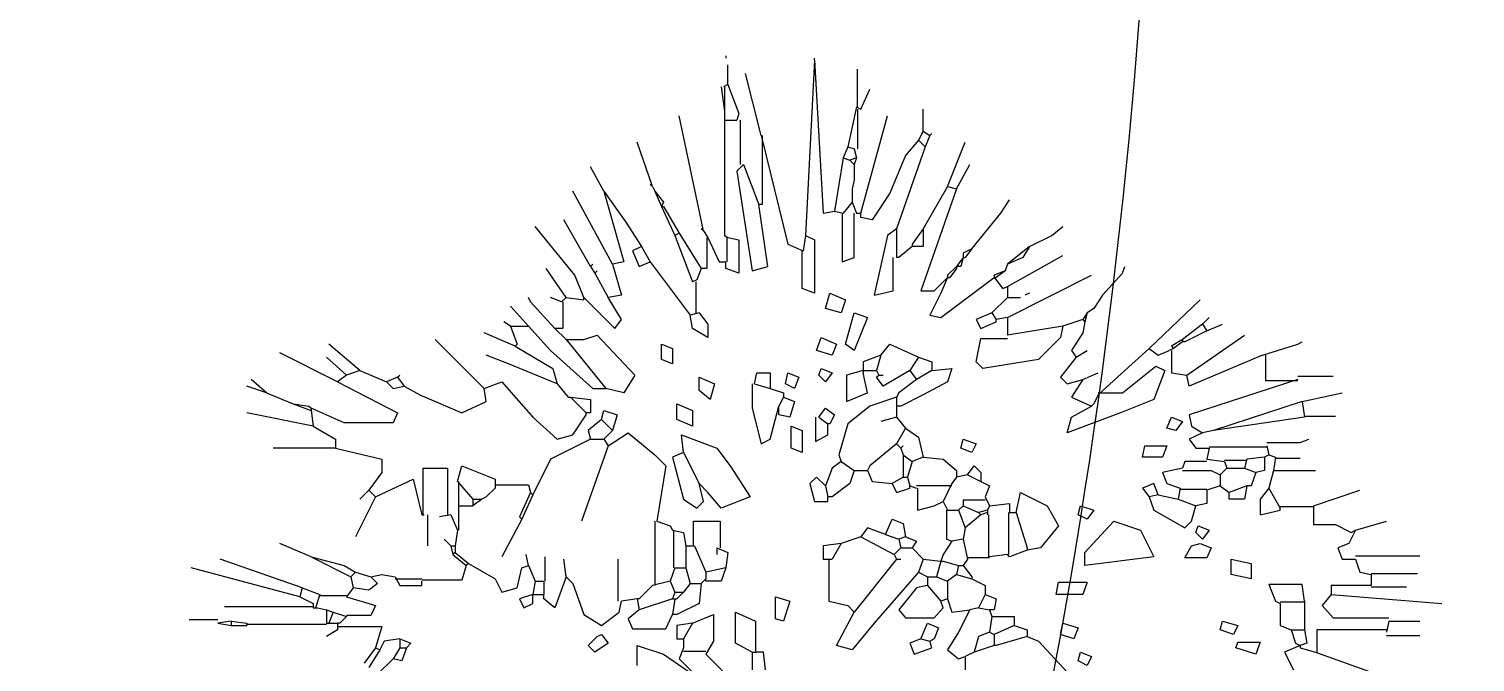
# Model space of a CAD drawing. Header units: millimetres. Extents: x -6501 to 5540, y 8531 to 19979.
# Drawn here: x -2589.9 to -2411.8, y 11087.9 to 11165.9 of the extents above; entities that cross this region are included whole.
import ezdxf

# ---------------------------------------------------------------- set-up
doc = ezdxf.new("R2010")
doc.units = ezdxf.units.MM

# ---------------------------------------------------------------- blocks, each defined once
blk = doc.blocks.new('md-lavabo5')
for p, q in [((237.92, 1293.95), (237.92, 1293.68)), ((238.19, 1290.41), (238.19, 1292.86)), ((248.84, 1293.41), (247.74, 1271.84)), ((248.84, 1293.41), (248.84, 1293.68)), ((248.84, 1293.41), (249.93, 1274.57)), ((242.28, 1284.12), (240.37, 1291.77)), ((254.16, 1287.67), (254.16, 1292.31)), ((237.37, 1290.13), (237.78, 1287.13)), ((238.19, 1290.41), (237.64, 1290.13)), ((237.78, 1290.13), (237.78, 1286.04)), ((238.19, 1290.41), (239.55, 1286.86)), ((254.57, 1287.4), (255.66, 1289.86)), ((254.02, 1287.67), (252.93, 1282.76)), ((254.02, 1287.67), (254.57, 1287.4)), ((254.16, 1287.4), (254.16, 1282.49)), ((262.21, 1284.67), (262.21, 1287.4)), ((235.18, 1272.39), (232.18, 1286.58)), ((237.78, 1287.13), (237.78, 1271.84)), ((237.78, 1286.04), (239.28, 1286.04)), ((239.55, 1286.86), (239.28, 1286.04)), ((239.69, 1286.04), (239.69, 1280.58)), ((254.57, 1274.57), (257.84, 1286.58)), ((242.28, 1284.12), (245.56, 1270.75)), ((242.42, 1284.12), (242.42, 1275.66)), ((262.21, 1284.67), (261.67, 1283.58)), ((262.21, 1284.67), (263.03, 1284.12)), ((263.03, 1284.12), (262.49, 1282.76)), ((263.03, 1284.12), (263.3, 1284.4)), ((228.91, 1277.85), (227, 1283.31)), ((252.93, 1282.76), (252.39, 1281.39)), ((252.93, 1282.76), (253.75, 1282.49)), ((253.75, 1282.49), (254.02, 1281.39)), ((262.49, 1282.76), (258.94, 1272.66)), ((261.67, 1283.58), (260.03, 1281.67)), ((261.67, 1283.58), (262.49, 1282.76)), ((265.21, 1277.85), (267.4, 1283.31)), ((222.9, 1277.3), (221.26, 1280.3)), ((240.1, 1280.58), (239.28, 1279.76)), ((240.1, 1280.58), (242.01, 1275.66)), ((252.39, 1281.39), (251.29, 1274.84)), ((252.39, 1281.39), (253.2, 1281.12)), ((254.02, 1281.39), (253.2, 1281.12)), ((253.2, 1281.12), (253.75, 1280.58)), ((254.02, 1281.39), (253.75, 1280.58)), ((253.75, 1280.58), (253.75, 1278.67)), ((260.03, 1281.67), (258.12, 1277.03)), ((266.31, 1277.57), (267.95, 1280.58)), ((239.28, 1279.76), (241.19, 1267.47)), ((253.75, 1278.67), (253.48, 1277.57)), ((253.75, 1278.67), (253.48, 1277.57)), ((223.99, 1268.29), (219.08, 1277.3)), ((222.9, 1277.3), (225.36, 1268.57)), ((222.9, 1277.3), (225.63, 1273.48)), ((228.91, 1277.85), (228.63, 1278.12)), ((228.91, 1277.85), (229.18, 1277.3)), ((229.18, 1277.3), (230.27, 1275.94)), ((229.18, 1277.3), (230, 1275.39)), ((253.48, 1277.57), (253.48, 1275.94)), ((258.12, 1277.03), (255.93, 1273.75)), ((266.31, 1277.57), (261.94, 1265.02)), ((265.21, 1277.85), (262.21, 1272.66)), ((265.21, 1277.85), (266.31, 1277.57)), ((230.27, 1275.94), (230, 1275.39)), ((230, 1275.39), (230.27, 1275.39)), ((230, 1275.39), (231.64, 1271.84)), ((230.27, 1275.39), (232.18, 1272.11)), ((242.42, 1275.66), (242.01, 1275.66)), ((243.1, 1268.02), (242.01, 1275.66)), ((249.93, 1274.57), (251.29, 1274.84)), ((251.29, 1274.84), (252.39, 1274.57)), ((253.48, 1275.94), (252.39, 1274.57)), ((253.48, 1275.94), (254.02, 1274.57)), ((271.77, 1274.57), (272.86, 1276.21)), ((221.26, 1268.02), (217.99, 1273.75)), ((225.63, 1273.48), (227.54, 1270.48)), ((252.25, 1274.57), (252.25, 1268.57)), ((253.75, 1269.11), (253.75, 1274.57)), ((254.02, 1274.57), (254.57, 1274.57)), ((254.57, 1274.02), (254.57, 1274.57)), ((255.93, 1273.75), (254.57, 1274.02)), ((268.22, 1270.2), (271.77, 1274.57)), ((219.35, 1266.93), (214.44, 1272.93)), ((232.18, 1272.11), (231.64, 1271.84)), ((231.64, 1271.84), (233.82, 1266.11)), ((232.18, 1272.11), (234.91, 1267.75)), ((235.18, 1272.39), (234.91, 1272.66)), ((235.18, 1272.39), (235.73, 1271.57)), ((235.59, 1271.57), (235.59, 1267.75)), ((235.73, 1271.57), (237.1, 1268.57)), ((237.78, 1271.84), (238.19, 1271.57)), ((238.05, 1271.57), (238.05, 1268.57)), ((238.19, 1271.57), (239.55, 1271.29)), ((239.55, 1271.29), (239.55, 1267.2)), ((247.74, 1271.84), (247.47, 1269.93)), ((247.74, 1271.84), (248.84, 1271.29)), ((248.84, 1271.29), (248.84, 1264.74)), ((257.84, 1271.84), (256.21, 1264.47)), ((258.94, 1272.66), (257.84, 1271.84)), ((258.94, 1272.66), (258.94, 1269.11)), ((262.21, 1272.66), (260.85, 1270.75)), ((262.21, 1272.66), (262.21, 1270.48)), ((275.32, 1270.48), (278.05, 1271.84)), ((278.05, 1271.84), (279.41, 1272.93)), ((227.54, 1270.48), (226.45, 1269.93)), ((226.45, 1269.93), (227.27, 1268.02)), ((227.54, 1270.48), (228.63, 1268.57)), ((245.56, 1270.75), (247.47, 1269.93)), ((247.33, 1265.29), (247.33, 1269.93)), ((260.85, 1270.48), (259.21, 1269.11)), ((260.85, 1270.75), (260.85, 1270.48)), ((262.21, 1270.48), (260.85, 1270.48)), ((268.22, 1270.2), (267.13, 1269.66)), ((267.13, 1269.66), (267.13, 1269.11)), ((268.22, 1270.2), (267.4, 1269.11)), ((275.32, 1270.48), (272.59, 1268.29)), ((275.32, 1270.48), (274.5, 1269.11)), ((218.26, 1264.2), (215.8, 1267.75)), ((221.26, 1268.02), (221.54, 1268.29)), ((221.26, 1268.02), (221.81, 1267.2)), ((225.36, 1268.57), (223.99, 1268.29)), ((223.99, 1268.29), (225.08, 1264.47)), ((227.27, 1268.02), (228.63, 1268.57)), ((228.63, 1268.57), (233.55, 1262.01)), ((234.91, 1267.75), (234.37, 1266.38)), ((235.59, 1267.75), (234.91, 1267.75)), ((237.1, 1268.57), (237.92, 1268.57)), ((237.92, 1267.75), (237.92, 1268.57)), ((239.55, 1267.2), (237.92, 1267.75)), ((241.19, 1267.47), (243.1, 1268.02)), ((252.25, 1268.57), (253.75, 1269.11)), ((258.53, 1265.02), (258.53, 1269.11)), ((259.21, 1269.11), (258.94, 1269.11)), ((266.31, 1268.02), (265.21, 1266.93)), ((266.31, 1267.75), (265.49, 1266.65)), ((267.13, 1269.11), (266.31, 1268.02)), ((266.85, 1268.02), (266.31, 1268.02)), ((266.31, 1268.02), (266.31, 1267.75)), ((267.13, 1269.11), (266.85, 1268.02)), ((267.13, 1269.11), (267.4, 1269.11)), ((272.59, 1268.29), (272.31, 1267.47)), ((272.59, 1265.56), (279.41, 1269.38)), ((274.5, 1269.11), (272.59, 1268.29)), ((286.78, 1267.2), (287.06, 1268.02)), ((220.44, 1264.2), (219.35, 1266.93)), ((221.81, 1267.2), (222.08, 1267.47)), ((221.81, 1267.2), (223.45, 1264.2)), ((234.37, 1266.38), (233.82, 1266.11)), ((234.23, 1266.11), (234.23, 1262.28)), ((263.58, 1265.02), (265.21, 1266.65)), ((265.21, 1266.65), (264.4, 1264.74)), ((264.4, 1261.74), (270.95, 1266.65)), ((265.21, 1266.93), (265.21, 1266.65)), ((265.21, 1266.65), (265.49, 1266.65)), ((272.31, 1267.47), (270.95, 1266.93)), ((270.95, 1266.93), (270.95, 1266.65)), ((270.95, 1266.65), (271.22, 1266.65)), ((270.95, 1266.65), (272.04, 1265.29)), ((272.31, 1267.47), (271.22, 1266.65)), ((272.59, 1261.74), (282.96, 1266.93)), ((284.32, 1264.47), (286.78, 1267.2)), ((213.89, 1263.65), (213.62, 1264.2)), ((217.71, 1263.65), (216.35, 1264.2)), ((218.26, 1264.2), (217.71, 1263.65)), ((218.26, 1264.2), (220.44, 1263.92)), ((220.44, 1263.92), (220.44, 1264.2)), ((220.44, 1264.2), (224.26, 1260.38)), ((225.08, 1264.47), (223.45, 1264.2)), ((225.08, 1261.47), (223.45, 1264.2)), ((248.84, 1264.74), (247.33, 1265.29)), ((250.2, 1262.83), (250.75, 1264.74)), ((250.75, 1264.74), (252.66, 1263.92)), ((256.21, 1264.47), (258.53, 1265.02)), ((261.94, 1265.02), (263.58, 1265.02)), ((264.4, 1264.74), (263.03, 1262.01)), ((272.59, 1264.2), (270.68, 1262.28)), ((272.04, 1265.29), (272.59, 1265.56)), ((272.59, 1265.56), (272.59, 1264.2)), ((272.59, 1264.2), (274.22, 1264.2)), ((275.32, 1264.74), (274.77, 1264.47)), ((284.32, 1264.47), (283.23, 1262.83)), ((284.32, 1264.47), (283.23, 1262.83)), ((213.62, 1260.65), (211.44, 1263.1)), ((216.89, 1260.38), (213.89, 1263.65)), ((217.85, 1263.65), (217.85, 1260.38)), ((252.11, 1262.28), (250.2, 1262.83)), ((252.66, 1263.92), (252.11, 1262.28)), ((283.23, 1262.83), (282.42, 1262.28)), ((290.06, 1257.92), (296.34, 1263.92)), ((211.44, 1260.65), (210.62, 1261.19)), ((211.44, 1260.65), (213.62, 1260.65)), ((211.44, 1260.65), (212.25, 1258.46)), ((213.62, 1260.65), (216.35, 1257.64)), ((224.26, 1260.38), (225.08, 1261.47)), ((234.64, 1262.28), (233.55, 1262.01)), ((233.82, 1260.38), (233.55, 1262.01)), ((234.64, 1262.28), (235.73, 1260.92)), ((235.73, 1260.92), (235.73, 1259.28)), ((252.66, 1258.46), (253.75, 1262.28)), ((253.75, 1262.28), (255.39, 1261.74)), ((255.39, 1261.74), (253.75, 1257.64)), ((263.03, 1262.01), (264.4, 1261.74)), ((270.68, 1262.28), (268.76, 1261.47)), ((268.76, 1261.47), (269.31, 1260.38)), ((269.31, 1260.38), (271.22, 1261.19)), ((270.68, 1262.28), (271.22, 1261.47)), ((272.59, 1261.74), (271.22, 1261.47)), ((271.22, 1261.19), (271.22, 1261.47)), ((272.59, 1261.74), (272.59, 1259.56)), ((279.41, 1260.65), (272.59, 1259.56)), ((279.41, 1260.65), (279.14, 1259.28)), ((281.87, 1261.47), (279.41, 1260.65)), ((282.42, 1262.28), (281.87, 1261.47)), ((281.87, 1261.47), (282.14, 1261.19)), ((282.14, 1261.19), (281.87, 1259.83)), ((282.42, 1262.28), (282.14, 1261.19)), ((296.61, 1260.92), (294.15, 1259.01)), ((296.61, 1260.92), (297.43, 1261.74)), ((296.61, 1260.92), (297.16, 1260.1)), ((297.16, 1260.1), (299.07, 1260.92)), ((208.16, 1253), (202.15, 1259.01)), ((211.98, 1258.19), (208.16, 1259.83)), ((217.85, 1260.38), (216.89, 1260.38)), ((216.89, 1260.38), (218.26, 1259.01)), ((218.26, 1259.01), (223.17, 1253)), ((218.26, 1259.01), (220.44, 1259.01)), ((220.44, 1259.01), (222.08, 1259.56)), ((222.08, 1259.56), (226.72, 1254.64)), ((235.73, 1259.28), (233.82, 1260.38)), ((249.11, 1257.64), (249.66, 1259.28)), ((249.66, 1259.28), (251.57, 1258.46)), ((268.76, 1256.28), (269.31, 1259.15)), ((269.31, 1259.15), (272.59, 1259.15)), ((279.14, 1259.28), (276.41, 1256.55)), ((281.87, 1259.83), (280.5, 1257.64)), ((294.15, 1259.01), (292.79, 1258.19)), ((294.15, 1258.74), (293.06, 1257.92)), ((294.15, 1259.01), (294.15, 1258.74)), ((294.43, 1258.74), (294.15, 1258.74)), ((297.16, 1260.1), (294.43, 1258.74)), ((294.7, 1254.64), (301.8, 1259.56)), ((308.35, 1258.46), (308.9, 1258.74)), ((190.14, 1253.82), (183.04, 1257.37)), ((192.87, 1255.19), (189.05, 1258.46)), ((211.16, 1256.01), (208.43, 1257.1)), ((212.25, 1258.46), (211.98, 1258.19)), ((211.98, 1258.19), (216.62, 1255.46)), ((216.35, 1257.64), (221.54, 1253)), ((230, 1258.46), (231.36, 1257.92)), ((230, 1256.55), (230, 1258.46)), ((231.36, 1257.92), (231.36, 1256.01)), ((251.02, 1257.1), (249.11, 1257.64)), ((251.57, 1258.46), (251.02, 1257.1)), ((253.75, 1257.64), (252.66, 1258.46)), ((257.03, 1257.1), (254.84, 1256.28)), ((257.03, 1257.1), (256.48, 1255.19)), ((257.03, 1257.1), (258.12, 1258.46)), ((258.12, 1258.46), (261.67, 1256.83)), ((280.5, 1257.64), (281.05, 1256.83)), ((281.05, 1256.83), (282.42, 1257.64)), ((290.06, 1257.92), (287.06, 1255.19)), ((290.06, 1257.92), (291.15, 1257.1)), ((291.15, 1257.1), (292.52, 1257.64)), ((293.06, 1257.92), (292.52, 1257.64)), ((292.79, 1258.19), (293.06, 1257.92)), ((292.79, 1257.64), (292.79, 1254.91)), ((303.98, 1257.1), (294.97, 1253.28)), ((303.98, 1257.1), (308.35, 1258.46)), ((304.39, 1257.1), (304.39, 1253.96)), ((191.23, 1254.64), (188.78, 1256.83)), ((192.87, 1255.19), (191.23, 1254.64)), ((192.87, 1255.19), (196.15, 1253.82)), ((217.17, 1253.55), (211.16, 1256.01)), ((216.62, 1255.46), (217.17, 1253.55)), ((231.36, 1256.01), (230, 1256.55)), ((249.38, 1254.64), (249.66, 1255.46)), ((249.66, 1255.46), (251.02, 1254.91)), ((254.84, 1255.19), (252.8, 1254.64)), ((254.84, 1256.28), (254.84, 1255.19)), ((254.84, 1255.19), (254.84, 1254.91)), ((254.84, 1255.19), (256.48, 1255.19)), ((256.48, 1255.19), (256.75, 1254.64)), ((260.58, 1255.19), (257.3, 1253.28)), ((261.67, 1256.83), (260.58, 1255.19)), ((260.58, 1255.19), (261.39, 1254.1)), ((263.3, 1255.19), (261.39, 1254.1)), ((261.67, 1256.83), (263.3, 1256.28)), ((263.3, 1256.28), (263.3, 1255.19)), ((263.3, 1255.19), (265.76, 1255.46)), ((265.76, 1255.46), (265.21, 1253.82)), ((269.58, 1255.46), (268.76, 1256.28)), ((276.41, 1256.55), (269.58, 1255.46)), ((281.05, 1256.83), (279.14, 1254.37)), ((287.06, 1255.19), (283.78, 1252.18)), ((286.78, 1252.46), (290.88, 1255.73)), ((291.97, 1255.19), (290.61, 1251.64)), ((290.88, 1255.73), (291.97, 1255.19)), ((181.4, 1252.46), (179.49, 1254.1)), ((191.23, 1254.64), (190.14, 1253.82)), ((190.14, 1253.82), (197.51, 1250)), ((197.51, 1254.37), (196.15, 1253.82)), ((196.15, 1253.82), (196.97, 1253)), ((197.51, 1254.37), (197.78, 1254.64)), ((197.51, 1254.37), (198.33, 1253.28)), ((208.16, 1253), (210.34, 1253.82)), ((210.34, 1253.82), (214.16, 1249.46)), ((217.17, 1253.55), (218.53, 1251.91)), ((226.72, 1254.64), (225.36, 1252.46)), ((234.64, 1254.37), (236.55, 1253.55)), ((234.64, 1252.73), (234.64, 1254.37)), ((236.55, 1253.55), (236, 1251.64)), ((241.19, 1253.55), (241.19, 1250.55)), ((241.47, 1253.55), (241.74, 1254.91)), ((241.47, 1253.55), (243.37, 1253)), ((241.74, 1254.91), (243.37, 1254.91)), ((243.37, 1254.91), (243.37, 1253)), ((245.29, 1253.55), (245.56, 1254.91)), ((246.38, 1253), (245.29, 1253.55)), ((245.56, 1254.91), (246.92, 1254.37)), ((246.92, 1254.37), (246.38, 1253)), ((250.2, 1253.82), (249.38, 1254.64)), ((251.02, 1254.91), (250.2, 1253.82)), ((252.8, 1254.64), (252.8, 1251.36)), ((255.39, 1252.46), (254.84, 1254.91)), ((256.48, 1254.37), (256.75, 1254.64)), ((257.3, 1253.28), (256.48, 1254.37)), ((256.75, 1254.64), (257.3, 1254.64)), ((261.39, 1254.1), (259.21, 1252.46)), ((265.21, 1253.82), (262.21, 1252.18)), ((279.14, 1254.37), (279.96, 1253.55)), ((279.96, 1253.55), (281.87, 1254.1)), ((281.87, 1254.1), (280.5, 1251.91)), ((281.87, 1254.1), (283.78, 1254.91)), ((292.79, 1254.91), (294.7, 1254.64)), ((294.97, 1253.28), (294.7, 1254.64)), ((308.35, 1254.1), (294.97, 1249.73)), ((304.39, 1253.96), (308.35, 1253.96)), ((308.35, 1254.5), (312.72, 1254.5)), ((181.4, 1252.46), (178.95, 1253.28)), ((181.4, 1252.46), (184.68, 1251.09)), ((196.97, 1253), (198.33, 1253.28)), ((198.33, 1253.28), (200.24, 1252.18)), ((200.24, 1252.18), (205.43, 1250)), ((208.43, 1251.36), (208.16, 1253)), ((218.53, 1251.91), (218.81, 1251.91)), ((218.81, 1251.91), (220.72, 1250)), ((218.81, 1251.91), (221.26, 1251.64)), ((221.26, 1251.64), (221.26, 1250)), ((221.54, 1253), (223.17, 1253)), ((225.36, 1252.46), (223.17, 1253)), ((236, 1251.64), (234.64, 1252.73)), ((243.37, 1253), (245.01, 1252.46)), ((245.01, 1251.91), (244.47, 1250.82)), ((245.01, 1252.46), (245.01, 1251.91)), ((245.01, 1251.91), (246.38, 1251.36)), ((252.8, 1251.36), (255.39, 1252.46)), ((258.94, 1251.91), (255.66, 1250.82)), ((259.21, 1252.46), (258.94, 1251.91)), ((258.94, 1251.91), (258.94, 1250.82)), ((262.21, 1252.18), (259.48, 1250.82)), ((280.5, 1251.91), (282.96, 1250.82)), ((283.78, 1252.18), (283.23, 1251.09)), ((283.78, 1252.18), (283.23, 1251.09)), ((283.78, 1252.46), (286.78, 1252.46)), ((290.61, 1251.64), (286.51, 1250)), ((308.9, 1251.36), (313.81, 1252.46)), ((187.14, 1248.36), (178.95, 1250)), ((184.68, 1251.09), (186.86, 1250.27)), ((184.68, 1251.09), (186.59, 1250.82)), ((186.59, 1250.82), (186.86, 1250.55)), ((190.96, 1248.77), (186.86, 1250.55)), ((186.86, 1250.55), (186.86, 1250.27)), ((186.86, 1250.27), (187.14, 1248.36)), ((197.51, 1250), (196.97, 1248.77)), ((205.43, 1250), (208.43, 1251.36)), ((220.72, 1249.73), (220.72, 1250)), ((221.26, 1250), (220.72, 1250)), ((222.63, 1249.18), (222.9, 1250.27)), ((222.9, 1250.27), (224.54, 1249.73)), ((231.91, 1251.09), (233.82, 1250.27)), ((231.91, 1249.18), (231.91, 1251.09)), ((233.82, 1250.27), (233.82, 1248.36)), ((241.19, 1250.55), (242.28, 1246.18)), ((243.37, 1246.72), (244.47, 1250.82)), ((244.47, 1249.73), (244.47, 1250.82)), ((246.38, 1251.36), (245.83, 1249.46)), ((249.38, 1249.46), (250.2, 1250.55)), ((250.2, 1250.55), (251.29, 1249.73)), ((255.66, 1250.82), (252.93, 1248.64)), ((259.48, 1250.82), (258.94, 1250.82)), ((258.94, 1250.82), (258.94, 1249.46)), ((286.51, 1250), (279.96, 1247.54)), ((280.5, 1249.46), (282.96, 1250.82)), ((283.23, 1251.09), (282.96, 1250.82)), ((308.9, 1251.36), (297.98, 1247.82)), ((308.9, 1251.36), (309.17, 1249.46)), ((187.14, 1248.36), (189.87, 1246.72)), ((196.97, 1248.77), (190.96, 1248.77)), ((214.16, 1249.46), (217.17, 1246.72)), ((219.08, 1247.27), (220.72, 1249.73)), ((222.63, 1249.18), (220.99, 1247.82)), ((222.63, 1249.18), (223.99, 1247.82)), ((224.54, 1249.73), (223.99, 1247.82)), ((233.82, 1248.36), (231.91, 1249.18)), ((245.83, 1249.46), (244.47, 1249.73)), ((245.97, 1248.36), (247.33, 1247.82)), ((245.97, 1245.63), (245.97, 1248.36)), ((248.97, 1249.46), (248.97, 1246.45)), ((249.38, 1249.46), (250.47, 1248.64)), ((250.47, 1247.27), (250.47, 1248.64)), ((250.75, 1248.64), (250.47, 1248.64)), ((251.29, 1249.73), (250.75, 1248.64)), ((252.93, 1248.64), (251.84, 1244.81)), ((258.94, 1249.46), (257.03, 1248.91)), ((258.94, 1249.46), (260.03, 1248.09)), ((260.03, 1248.09), (258.94, 1246.18)), ((260.03, 1248.09), (261.67, 1247)), ((279.96, 1247.54), (280.5, 1249.46)), ((292.24, 1248.09), (292.79, 1249.46)), ((293.34, 1247.82), (292.24, 1248.09)), ((292.79, 1249.46), (294.15, 1248.91)), ((294.15, 1248.91), (293.34, 1247.82)), ((294.97, 1249.73), (295.24, 1248.36)), ((295.24, 1248.36), (296.61, 1247.54)), ((309.17, 1249.46), (297.98, 1247.82)), ((309.17, 1249.59), (312.99, 1249.59)), ((189.87, 1246.72), (189.87, 1245.63)), ((221.26, 1246.72), (216.35, 1244.27)), ((217.17, 1246.72), (219.08, 1247.27)), ((220.99, 1247.82), (221.26, 1246.72)), ((221.26, 1246.72), (222.9, 1246.72)), ((223.99, 1247.82), (222.9, 1246.72)), ((222.9, 1246.72), (223.45, 1245.91)), ((223.45, 1245.91), (225.9, 1247.54)), ((225.9, 1247.54), (229.18, 1244.81)), ((232.73, 1245.09), (232.46, 1247.27)), ((232.46, 1247.27), (236.82, 1245.63)), ((242.28, 1246.18), (243.37, 1246.72)), ((247.33, 1247.82), (247.33, 1245.09)), ((248.97, 1246.45), (250.47, 1247.27)), ((261.67, 1247), (262.21, 1244.54)), ((266.85, 1245.63), (267.13, 1246.72)), ((267.13, 1246.72), (268.76, 1246.18)), ((296.61, 1247.54), (294.97, 1246.72)), ((294.97, 1246.72), (295.79, 1245.63)), ((297.98, 1247.82), (296.61, 1247.54)), ((304.53, 1246.32), (308.62, 1246.32)), ((308.62, 1246.32), (309.71, 1246.72)), ((189.87, 1245.63), (182.22, 1245.63)), ((189.87, 1245.63), (195.6, 1244.27)), ((223.45, 1245.91), (220.17, 1236.62)), ((229.18, 1244.81), (230.55, 1243.45)), ((232.73, 1245.09), (231.36, 1244.54)), ((231.36, 1244.54), (232.73, 1239.35)), ((232.73, 1245.09), (234.64, 1241.26)), ((236.82, 1245.63), (238.46, 1243.45)), ((247.33, 1245.09), (245.97, 1245.63)), ((251.84, 1244.81), (252.11, 1243.99)), ((258.94, 1246.18), (255.66, 1243.45)), ((258.94, 1246.18), (259.48, 1245.63)), ((259.48, 1245.63), (259.76, 1245.91)), ((259.48, 1245.63), (259.76, 1244.81)), ((259.76, 1244.81), (260.85, 1243.99)), ((259.76, 1244.81), (259.76, 1242.08)), ((262.21, 1244.54), (260.85, 1243.99)), ((262.21, 1244.54), (264.67, 1244.27)), ((268.22, 1245.09), (266.85, 1245.63)), ((268.76, 1246.18), (268.22, 1245.09)), ((289.24, 1244.54), (289.51, 1245.91)), ((291.7, 1244.54), (289.24, 1244.54)), ((289.51, 1245.91), (292.24, 1245.91)), ((292.24, 1245.91), (291.7, 1244.54)), ((295.79, 1245.63), (297.43, 1245.63)), ((297.43, 1245.63), (297.16, 1244.27)), ((304.53, 1245.77), (297.43, 1245.77)), ((304.25, 1244.54), (302.07, 1244.27)), ((304.8, 1244.81), (304.25, 1244.54)), ((304.25, 1244.54), (304.25, 1242.9)), ((304.53, 1245.91), (304.8, 1244.81)), ((304.8, 1244.81), (305.62, 1244.54)), ((305.62, 1244.54), (305.35, 1242.9)), ((195.6, 1244.27), (195.6, 1242.63)), ((200.65, 1237.44), (200.65, 1243.17)), ((200.65, 1243.17), (203.65, 1243.17)), ((203.65, 1243.17), (203.65, 1237.44)), ((204.88, 1241.54), (205.43, 1243.45)), ((205.43, 1243.45), (209.52, 1241.81)), ((216.35, 1244.27), (214.16, 1239.9)), ((230.55, 1243.45), (229.45, 1236.62)), ((238.46, 1243.45), (240.92, 1239.63)), ((251.02, 1243.17), (250.2, 1240.99)), ((252.11, 1243.99), (251.02, 1243.17)), ((252.11, 1243.99), (253.75, 1242.9)), ((253.75, 1242.9), (253.2, 1241.26)), ((253.75, 1242.9), (255.39, 1242.9)), ((255.66, 1243.45), (255.39, 1242.9)), ((255.39, 1242.9), (255.93, 1241.54)), ((260.85, 1243.99), (260.3, 1242.08)), ((264.67, 1244.27), (266.31, 1242.9)), ((266.31, 1242.9), (266.31, 1242.08)), ((267.67, 1242.36), (268.49, 1243.45)), ((268.49, 1243.45), (269.31, 1242.63)), ((294.15, 1243.17), (291.7, 1242.63)), ((294.43, 1243.99), (294.15, 1243.17)), ((294.15, 1242.9), (297.7, 1242.9)), ((297.16, 1243.99), (294.43, 1243.99)), ((297.16, 1244.27), (299.34, 1243.99)), ((297.7, 1242.9), (298.79, 1242.36)), ((299.61, 1243.17), (298.79, 1242.36)), ((302.07, 1244.13), (299.34, 1244.13)), ((299.34, 1243.99), (299.61, 1243.17)), ((299.61, 1243.17), (301.8, 1243.17)), ((302.07, 1244.27), (301.8, 1243.17)), ((301.8, 1243.17), (303.16, 1242.63)), ((304.25, 1242.9), (303.16, 1242.63)), ((305.35, 1242.9), (304.8, 1240.72)), ((305.35, 1242.9), (310.53, 1242.9)), ((305.62, 1244.4), (308.62, 1244.4)), ((195.6, 1242.63), (193.96, 1240.44)), ((194.78, 1239.63), (199.42, 1241.81)), ((199.42, 1241.81), (200.52, 1237.44)), ((204.88, 1241.54), (206.79, 1239.35)), ((205.02, 1241.54), (205.02, 1238.54)), ((209.52, 1241.81), (209.52, 1240.72)), ((209.52, 1241.13), (213.62, 1241.13)), ((213.62, 1241.13), (213.89, 1240.17)), ((235.18, 1239.08), (234.64, 1241.26)), ((235.73, 1240.17), (234.64, 1241.26)), ((249.11, 1242.08), (248.29, 1241.26)), ((248.29, 1241.26), (248.84, 1239.08)), ((250.2, 1240.99), (249.11, 1242.08)), ((250.2, 1240.99), (250.47, 1239.63)), ((253.2, 1241.26), (251.02, 1239.63)), ((255.93, 1241.54), (258.39, 1241.26)), ((259.76, 1242.08), (258.39, 1241.26)), ((258.39, 1241.26), (258.94, 1240.17)), ((259.76, 1242.08), (260.3, 1242.08)), ((260.3, 1242.08), (260.58, 1240.99)), ((260.58, 1240.72), (260.58, 1240.99)), ((260.58, 1240.99), (261.39, 1240.72)), ((265.76, 1240.99), (261.39, 1240.99)), ((265.76, 1241.26), (264.67, 1239.08)), ((266.31, 1242.08), (265.76, 1241.26)), ((267.67, 1242.36), (266.31, 1242.08)), ((267.67, 1242.36), (269.31, 1241.54)), ((269.31, 1242.63), (269.31, 1241.54)), ((269.31, 1241.54), (270.4, 1240.99)), ((270.4, 1240.99), (269.86, 1239.63)), ((290.61, 1241.26), (289.24, 1240.72)), ((291.15, 1239.9), (290.61, 1241.26)), ((291.7, 1242.63), (292.24, 1241.26)), ((292.24, 1241.26), (293.88, 1240.72)), ((298.79, 1240.99), (297.16, 1240.44)), ((298.79, 1242.36), (298.79, 1240.99)), ((298.79, 1240.99), (299.89, 1240.17)), ((302.07, 1240.99), (299.89, 1240.17)), ((302.07, 1240.99), (301.8, 1239.35)), ((302.62, 1240.99), (302.07, 1240.99)), ((303.16, 1242.63), (302.62, 1240.99)), ((194.78, 1239.63), (192.32, 1234.71)), ((193.96, 1240.44), (192.87, 1239.35)), ((193.96, 1240.44), (194.78, 1239.63)), ((206.79, 1239.35), (207.89, 1239.35)), ((206.79, 1239.35), (206.79, 1238.54)), ((207.89, 1239.35), (206.79, 1238.54)), ((208.43, 1239.63), (207.89, 1239.35)), ((209.52, 1240.72), (208.43, 1239.63)), ((213.89, 1240.17), (212.53, 1237.17)), ((214.16, 1239.9), (212.8, 1236.9)), ((213.89, 1240.17), (214.16, 1239.9)), ((232.73, 1239.35), (234.37, 1238.26)), ((237.37, 1238.26), (235.73, 1240.17)), ((240.92, 1239.63), (237.37, 1238.26)), ((251.02, 1239.63), (250.47, 1239.63)), ((250.47, 1239.08), (250.47, 1239.63)), ((258.94, 1240.17), (260.58, 1240.72)), ((261.53, 1240.72), (261.53, 1237.99)), ((269.86, 1239.22), (267.13, 1239.22)), ((267.13, 1239.22), (267.13, 1238.54)), ((269.86, 1239.63), (270.4, 1238.54)), ((273.68, 1237.72), (274.22, 1240.17)), ((274.22, 1240.17), (277.5, 1238.54)), ((289.24, 1240.72), (290.06, 1239.63)), ((291.15, 1239.9), (290.06, 1239.63)), ((290.06, 1239.63), (290.61, 1237.99)), ((291.15, 1239.9), (293.61, 1239.35)), ((293.88, 1240.72), (293.61, 1239.35)), ((293.61, 1239.35), (295.79, 1238.54)), ((293.88, 1240.58), (297.16, 1240.58)), ((297.16, 1240.44), (297.16, 1238.81)), ((299.89, 1239.35), (299.89, 1240.17)), ((301.8, 1239.35), (299.89, 1239.35)), ((304.8, 1240.72), (303.71, 1239.35)), ((303.71, 1239.35), (303.71, 1237.44)), ((304.8, 1240.72), (306.16, 1238.26)), ((310.26, 1238.54), (315.99, 1240.44)), ((200.52, 1237.44), (200.79, 1237.44)), ((201.2, 1237.44), (201.2, 1233.62)), ((204.06, 1237.44), (202.7, 1237.17)), ((204.06, 1237.44), (204.88, 1235.53)), ((205.02, 1238.54), (205.02, 1235.53)), ((205.16, 1238.54), (206.79, 1238.54)), ((234.37, 1238.26), (235.18, 1239.08)), ((248.84, 1239.08), (250.47, 1239.08)), ((261.53, 1237.99), (263.58, 1238.54)), ((263.58, 1238.54), (264.67, 1239.08)), ((264.67, 1239.08), (265.21, 1237.99)), ((265.08, 1237.99), (265.08, 1234.44)), ((265.21, 1237.99), (266.58, 1237.99)), ((267.13, 1238.54), (266.58, 1237.99)), ((266.58, 1237.99), (267.4, 1235.8)), ((267.13, 1238.54), (269.04, 1237.72)), ((269.31, 1237.44), (267.4, 1235.8)), ((270.13, 1237.99), (269.04, 1237.72)), ((269.04, 1237.72), (269.31, 1237.44)), ((270.13, 1237.72), (269.31, 1237.44)), ((270.4, 1238.54), (270.13, 1237.99)), ((270.13, 1237.99), (270.13, 1237.72)), ((270.13, 1237.72), (270.13, 1237.44)), ((270.27, 1237.44), (270.27, 1232.25)), ((270.4, 1238.54), (272.86, 1238.81)), ((272.72, 1237.72), (272.72, 1232.53)), ((272.86, 1238.81), (272.86, 1237.72)), ((272.86, 1237.72), (273.68, 1237.72)), ((273.68, 1237.72), (275.04, 1233.35)), ((277.5, 1238.54), (278.87, 1236.08)), ((281.32, 1237.44), (281.6, 1238.54)), ((282.42, 1236.9), (281.32, 1237.44)), ((281.6, 1238.54), (283.23, 1237.99)), ((283.23, 1237.99), (282.42, 1236.9)), ((290.61, 1237.99), (294.43, 1235.8)), ((295.24, 1236.62), (295.79, 1238.54)), ((297.16, 1238.81), (295.79, 1238.54)), ((303.71, 1237.44), (306.16, 1237.99)), ((310.26, 1238.4), (306.16, 1238.4)), ((306.16, 1237.99), (306.16, 1238.26)), ((310.26, 1238.54), (310.26, 1236.21)), ((212.8, 1236.9), (210.34, 1232.25)), ((212.53, 1237.17), (212.8, 1236.9)), ((229.18, 1236.62), (229.18, 1228.71)), ((229.45, 1236.62), (231.09, 1236.08)), ((231.09, 1236.08), (231.36, 1235.53)), ((233.96, 1233.62), (233.96, 1236.62)), ((233.96, 1236.62), (237.23, 1236.62)), ((237.23, 1236.62), (237.23, 1233.35)), ((255.39, 1235.8), (254.57, 1234.71)), ((257.57, 1234.99), (255.39, 1235.8)), ((257.57, 1234.99), (258.39, 1236.9)), ((258.39, 1236.9), (259.76, 1236.35)), ((259.76, 1236.35), (260.03, 1234.71)), ((267.4, 1235.8), (267.13, 1234.44)), ((278.87, 1236.08), (276.68, 1233.35)), ((282.14, 1232.8), (285.69, 1236.62)), ((285.69, 1236.62), (288.97, 1235.53)), ((294.43, 1235.8), (295.24, 1236.62)), ((295.79, 1235.26), (296.06, 1236.08)), ((296.06, 1236.08), (297.43, 1235.53)), ((310.26, 1236.21), (312.99, 1236.21)), ((312.99, 1236.21), (314.9, 1235.26)), ((315.45, 1235.53), (319.27, 1236.62)), ((186.86, 1232.25), (183.04, 1233.89)), ((204.06, 1233.62), (203.24, 1234.44)), ((204.88, 1235.53), (204.61, 1233.62)), ((231.36, 1235.53), (232.73, 1235.26)), ((231.5, 1235.53), (231.5, 1230.89)), ((232.73, 1235.26), (233, 1233.62)), ((252.11, 1233.89), (249.93, 1233.62)), ((252.11, 1233.89), (251.02, 1231.98)), ((254.57, 1234.71), (252.11, 1233.89)), ((254.57, 1234.71), (258.66, 1232.53)), ((257.57, 1234.99), (259.21, 1234.44)), ((260.03, 1234.71), (259.21, 1234.44)), ((259.21, 1234.44), (259.48, 1233.35)), ((260.03, 1234.71), (261.39, 1234.17)), ((261.39, 1234.17), (260.85, 1233.35)), ((265.76, 1234.17), (264.67, 1232.53)), ((265.08, 1234.44), (265.76, 1234.17)), ((267.13, 1234.44), (265.76, 1234.17)), ((267.13, 1234.44), (267.67, 1231.98)), ((288.97, 1235.53), (290.61, 1232.25)), ((295.24, 1233.62), (296.34, 1233.89)), ((296.61, 1234.44), (295.79, 1235.26)), ((296.34, 1233.89), (297.7, 1233.35)), ((297.43, 1235.53), (296.61, 1234.44)), ((314.63, 1233.89), (313.26, 1233.35)), ((315.45, 1235.53), (314.63, 1233.89)), ((314.9, 1235.26), (315.45, 1235.53)), ((186.86, 1232.25), (191.78, 1229.8)), ((186.86, 1232.25), (190.96, 1231.16)), ((204.06, 1233.62), (204.61, 1233.62)), ((204.06, 1233.62), (204.34, 1232.53)), ((204.61, 1232.8), (204.34, 1232.53)), ((204.34, 1232.53), (205.97, 1231.16)), ((204.61, 1233.62), (204.61, 1232.8)), ((204.61, 1232.8), (206.25, 1231.44)), ((213.62, 1231.16), (213.34, 1232.53)), ((215.67, 1229.25), (215.67, 1232.25)), ((233, 1233.62), (234.09, 1233.62)), ((233, 1233.62), (233, 1230.89)), ((234.09, 1233.62), (235.46, 1230.34)), ((236.82, 1233.35), (238.19, 1232.8)), ((236.82, 1233.35), (236.82, 1232.53)), ((238.19, 1232.8), (237.92, 1230.89)), ((249.93, 1233.62), (249.93, 1231.98)), ((259.48, 1233.35), (258.66, 1232.53)), ((258.66, 1232.53), (258.94, 1231.98)), ((259.48, 1233.35), (260.85, 1233.35)), ((260.85, 1233.35), (262.21, 1231.98)), ((264.67, 1232.53), (264.4, 1231.71)), ((270.4, 1232.12), (267.67, 1232.12)), ((272.59, 1232.53), (270.4, 1232.25)), ((272.86, 1232.25), (272.59, 1232.53)), ((275.04, 1233.07), (272.86, 1232.25)), ((275.04, 1233.35), (275.04, 1233.07)), ((276.68, 1233.35), (275.04, 1233.07)), ((282.14, 1231.16), (282.14, 1232.8)), ((290.61, 1232.25), (282.14, 1231.16)), ((294.43, 1232.12), (295.24, 1233.62)), ((297.16, 1232.12), (294.43, 1232.12)), ((297.7, 1233.35), (297.16, 1232.12)), ((313.26, 1233.35), (313.81, 1231.98)), ((315.45, 1232.39), (323.37, 1232.39)), ((185.5, 1227.34), (172.12, 1230.89)), ((185.77, 1228.43), (175.67, 1231.98)), ((190.96, 1231.16), (192.32, 1230.34)), ((192.32, 1230.34), (191.78, 1229.8)), ((192.32, 1230.34), (194.23, 1229.8)), ((205.97, 1231.16), (205.43, 1229.39)), ((206.25, 1231.44), (205.97, 1231.16)), ((206.25, 1231.44), (209.52, 1229.53)), ((212.25, 1228.43), (212.8, 1230.89)), ((212.8, 1230.89), (213.62, 1231.16)), ((213.62, 1231.16), (214.44, 1229.25)), ((218.26, 1229.8), (217.99, 1231.98)), ((224.67, 1226.8), (224.67, 1231.98)), ((231.64, 1230.89), (231.09, 1229.25)), ((231.64, 1230.89), (233, 1230.89)), ((233, 1230.89), (233.55, 1228.98)), ((237.92, 1230.89), (235.46, 1230.34)), ((235.46, 1230.34), (235.46, 1229.53)), ((237.92, 1230.89), (237.37, 1229.25)), ((249.93, 1231.98), (251.02, 1231.98)), ((250.61, 1231.98), (250.61, 1226.8)), ((258.94, 1231.98), (253.75, 1225.43)), ((261.67, 1230.34), (256.21, 1224.07)), ((258.94, 1231.98), (259.48, 1231.98)), ((262.21, 1231.98), (261.67, 1230.34)), ((261.67, 1230.34), (262.76, 1229.8)), ((262.21, 1231.98), (264.4, 1231.71)), ((264.4, 1231.71), (263.85, 1229.8)), ((264.4, 1231.71), (264.67, 1231.71)), ((264.67, 1231.71), (266.58, 1231.16)), ((266.58, 1231.16), (266.31, 1230.07)), ((266.58, 1231.16), (267.13, 1231.16)), ((267.67, 1231.98), (267.13, 1231.16)), ((267.13, 1231.16), (268.22, 1229.8)), ((300.16, 1231.98), (302.62, 1231.44)), ((300.16, 1230.07), (300.16, 1231.98)), ((302.62, 1231.44), (302.62, 1229.53)), ((313.81, 1231.98), (315.45, 1231.98)), ((315.45, 1231.98), (315.99, 1230.34)), ((315.99, 1230.34), (317.36, 1230.07)), ((191.78, 1229.8), (192.05, 1228.43)), ((195.05, 1228.98), (193.96, 1228.16)), ((194.23, 1229.8), (195.6, 1230.07)), ((194.23, 1229.8), (195.05, 1228.98)), ((195.6, 1230.07), (197.24, 1229.8)), ((197.24, 1229.8), (197.78, 1228.71)), ((197.24, 1229.53), (200.52, 1229.53)), ((197.78, 1228.71), (200.52, 1228.71)), ((205.43, 1229.39), (200.52, 1229.39)), ((200.52, 1228.71), (200.52, 1229.25)), ((209.52, 1229.53), (210.34, 1227.89)), ((214.44, 1229.25), (214.16, 1227.62)), ((214.44, 1229.25), (215.53, 1229.25)), ((215.53, 1229.25), (215.53, 1227.62)), ((218.26, 1229.8), (216.89, 1225.98)), ((218.26, 1229.8), (219.08, 1228.98)), ((219.08, 1228.98), (220.44, 1225.16)), ((228.91, 1228.71), (227.27, 1227.07)), ((231.09, 1229.25), (228.91, 1228.71)), ((231.09, 1229.25), (231.64, 1227.89)), ((233.55, 1228.98), (232.73, 1227.89)), ((233.55, 1228.98), (234.91, 1228.98)), ((234.91, 1228.98), (234.64, 1226.52)), ((235.46, 1229.53), (234.91, 1228.98)), ((235.46, 1229.25), (235.46, 1229.53)), ((237.37, 1229.25), (235.46, 1229.25)), ((262.76, 1228.71), (261.39, 1228.43)), ((262.76, 1229.8), (263.85, 1229.8)), ((262.76, 1229.8), (262.76, 1228.71)), ((262.76, 1228.71), (264.4, 1226.8)), ((263.85, 1229.8), (265.21, 1229.25)), ((266.31, 1230.07), (265.21, 1229.25)), ((265.21, 1229.25), (265.21, 1227.07)), ((266.31, 1230.07), (268.22, 1229.53)), ((268.22, 1229.8), (268.22, 1229.53)), ((268.22, 1229.53), (269.86, 1228.71)), ((269.86, 1228.71), (269.86, 1227.62)), ((278.59, 1227.62), (278.87, 1229.12)), ((278.87, 1229.12), (282.42, 1229.12)), ((282.42, 1229.12), (281.87, 1227.62)), ((302.62, 1229.53), (300.16, 1230.07)), ((308.9, 1228.84), (304.8, 1228.84)), ((304.8, 1228.84), (305.62, 1226.8)), ((309.17, 1226.8), (308.9, 1228.84)), ((317.36, 1228.71), (312.45, 1228.71)), ((312.45, 1228.71), (312.45, 1227.62)), ((317.36, 1230.21), (323.09, 1230.21)), ((317.36, 1230.07), (317.36, 1228.71)), ((317.36, 1228.57), (321.73, 1228.57)), ((185.77, 1228.43), (185.5, 1227.34)), ((185.5, 1227.34), (187.14, 1226.52)), ((185.77, 1228.43), (187.96, 1227.62)), ((187.96, 1227.62), (187.41, 1225.98)), ((187.96, 1227.48), (191.23, 1227.48)), ((192.05, 1228.43), (191.23, 1227.34)), ((191.23, 1227.34), (194.78, 1226.25)), ((193.96, 1228.16), (192.05, 1228.43)), ((210.34, 1227.89), (212.25, 1228.43)), ((214.16, 1227.62), (212.53, 1227.07)), ((212.53, 1227.07), (213.07, 1225.98)), ((214.16, 1227.62), (215.53, 1227.62)), ((214.16, 1226.52), (214.16, 1227.62)), ((215.53, 1227.07), (215.53, 1227.62)), ((216.89, 1225.98), (215.53, 1227.07)), ((224.81, 1225.43), (225.08, 1226.8)), ((227, 1227.07), (225.08, 1226.8)), ((227.27, 1227.07), (227, 1227.07)), ((227, 1227.07), (227.27, 1225.7)), ((231.36, 1227.07), (227.27, 1225.7)), ((231.64, 1227.89), (231.36, 1227.07)), ((231.36, 1227.07), (231.64, 1227.07)), ((231.64, 1227.07), (231.36, 1225.16)), ((231.64, 1227.89), (232.73, 1227.89)), ((231.64, 1227.07), (231.91, 1227.07)), ((232.73, 1227.89), (231.91, 1227.07)), ((244.06, 1227.34), (245.83, 1226.8)), ((244.06, 1224.61), (244.06, 1227.34)), ((245.83, 1226.8), (245.01, 1224.34)), ((250.61, 1226.8), (252.93, 1226.25)), ((261.39, 1228.43), (259.21, 1225.7)), ((265.21, 1227.07), (264.4, 1226.8)), ((264.67, 1225.98), (264.4, 1226.8)), ((265.21, 1227.07), (265.76, 1225.43)), ((269.86, 1227.62), (269.04, 1225.98)), ((269.86, 1227.62), (271.22, 1227.07)), ((271.22, 1227.07), (270.95, 1225.7)), ((281.87, 1227.62), (278.59, 1227.62)), ((305.62, 1226.8), (306.16, 1226.52)), ((309.17, 1226.8), (309.17, 1223.25)), ((312.45, 1227.62), (311.35, 1226.25)), ((312.45, 1227.62), (326.09, 1226.52)), ((187.14, 1226.11), (176.22, 1226.11)), ((187.14, 1226.52), (187.14, 1225.98)), ((187.14, 1225.98), (187.41, 1225.98)), ((187.41, 1225.98), (187.68, 1225.98)), ((187.68, 1225.98), (188.78, 1225.7)), ((188.78, 1225.7), (189.6, 1225.43)), ((188.78, 1225.7), (188.78, 1224.07)), ((189.6, 1225.43), (189.05, 1224.07)), ((189.6, 1225.43), (191.23, 1224.88)), ((194.23, 1225.02), (191.23, 1225.02)), ((194.78, 1226.25), (194.23, 1225.02)), ((213.07, 1225.98), (214.16, 1226.52)), ((220.44, 1225.16), (222.63, 1223.79)), ((222.63, 1223.79), (224.81, 1225.43)), ((227.27, 1225.7), (225.9, 1224.61)), ((230.55, 1223.38), (231.36, 1225.16)), ((231.91, 1225.16), (231.36, 1225.16)), ((234.64, 1226.52), (231.91, 1225.16)), ((233.82, 1224.07), (236.41, 1225.16)), ((236.41, 1225.16), (236.41, 1221.88)), ((239.14, 1221.61), (239.14, 1225.43)), ((239.14, 1225.43), (241.6, 1224.34)), ((251.57, 1221.33), (253.75, 1225.43)), ((252.93, 1226.25), (253.75, 1225.43)), ((259.21, 1225.7), (260.03, 1224.75)), ((263.58, 1224.75), (264.67, 1225.98)), ((265.76, 1225.43), (267.95, 1225.7)), ((267.95, 1225.7), (266.58, 1222.97)), ((269.04, 1225.98), (267.95, 1225.7)), ((269.04, 1225.98), (270.4, 1225.7)), ((270.95, 1225.7), (270.4, 1225.7)), ((270.4, 1225.7), (270.68, 1224.88)), ((309.17, 1226.66), (306.16, 1226.66)), ((306.16, 1226.52), (306.16, 1223.79)), ((311.35, 1226.25), (312.72, 1224.75)), ((175.4, 1224.47), (171.85, 1224.47)), ((177.04, 1224.34), (175.4, 1224.07)), ((175.4, 1224.07), (177.04, 1223.79)), ((177.04, 1224.34), (178.95, 1224.07)), ((177.04, 1224.34), (177.04, 1223.79)), ((177.04, 1223.79), (178.95, 1223.79)), ((178.95, 1224.07), (178.95, 1223.79)), ((188.78, 1223.93), (178.95, 1223.93)), ((188.78, 1224.07), (189.05, 1224.07)), ((190.14, 1223.25), (188.78, 1222.43)), ((189.05, 1224.07), (189.32, 1224.07)), ((189.32, 1224.07), (190.14, 1224.07)), ((190.41, 1224.07), (190.14, 1224.07)), ((190.14, 1224.07), (190.14, 1223.25)), ((190.14, 1223.66), (195.6, 1223.66)), ((191.23, 1224.88), (190.41, 1224.07)), ((195.6, 1223.66), (194.78, 1221.06)), ((225.9, 1224.61), (226.45, 1223.38)), ((226.45, 1223.38), (230.55, 1223.38)), ((233.82, 1224.07), (231.91, 1223.79)), ((231.91, 1223.79), (231.91, 1222.15)), ((233.82, 1224.07), (232.73, 1222.15)), ((241.6, 1224.34), (241.6, 1220.52)), ((245.01, 1224.34), (244.06, 1224.61)), ((256.21, 1224.07), (253.48, 1220.79)), ((260.03, 1224.75), (263.58, 1224.75)), ((261.94, 1222.15), (262.76, 1224.07)), ((262.76, 1224.07), (264.12, 1223.52)), ((264.12, 1223.52), (263.58, 1222.15)), ((270.68, 1224.88), (270.4, 1222.97)), ((270.68, 1224.88), (273.41, 1224.88)), ((273.41, 1223.79), (270.95, 1222.7)), ((273.41, 1224.88), (273.41, 1223.79)), ((273.41, 1223.79), (275.04, 1223.25)), ((275.04, 1223.25), (275.04, 1222.43)), ((279.14, 1222.7), (279.41, 1224.07)), ((279.41, 1224.07), (281.32, 1223.52)), ((281.32, 1223.52), (280.78, 1222.15)), ((298.79, 1223.25), (299.07, 1224.34)), ((300.43, 1222.7), (298.79, 1223.25)), ((299.07, 1224.34), (300.98, 1223.79)), ((300.98, 1223.79), (300.43, 1222.7)), ((306.16, 1223.79), (307.53, 1223.25)), ((307.53, 1223.25), (309.17, 1223.25)), ((307.53, 1223.25), (308.08, 1221.61)), ((309.17, 1223.25), (309.44, 1221.61)), ((319.27, 1223.25), (310.67, 1223.25)), ((310.67, 1223.25), (310.67, 1220.52)), ((312.72, 1224.75), (319.54, 1224.75)), ((319.54, 1224.34), (319.27, 1222.97)), ((319.54, 1224.34), (323.37, 1224.34)), ((195.87, 1221.88), (195.33, 1220.79)), ((197.78, 1222.15), (195.87, 1221.88)), ((197.78, 1222.15), (199.15, 1221.61)), ((197.78, 1222.15), (197.78, 1221.06)), ((199.15, 1221.61), (198.6, 1221.06)), ((220.99, 1221.33), (222.08, 1222.43)), ((223.45, 1221.61), (221.81, 1220.52)), ((222.08, 1222.43), (222.63, 1222.7)), ((222.63, 1222.7), (223.45, 1221.61)), ((231.91, 1222.15), (232.73, 1222.15)), ((232.73, 1222.15), (232.73, 1221.06)), ((236.41, 1221.88), (235.46, 1220.24)), ((241.19, 1220.52), (239.14, 1221.61)), ((261.94, 1222.15), (260.58, 1221.61)), ((260.58, 1221.61), (261.12, 1220.24)), ((261.94, 1222.15), (263.03, 1221.88)), ((263.58, 1222.15), (263.03, 1221.88)), ((263.3, 1221.06), (263.03, 1221.88)), ((266.58, 1222.97), (265.21, 1220.79)), ((269.04, 1222.43), (268.49, 1220.52)), ((270.4, 1222.97), (269.04, 1222.43)), ((270.4, 1222.97), (270.95, 1222.7)), ((270.95, 1222.7), (270.95, 1221.33)), ((275.04, 1222.43), (271.22, 1221.33)), ((275.04, 1222.43), (276.41, 1221.88)), ((276.41, 1221.88), (279.96, 1218.06)), ((280.78, 1222.15), (279.14, 1222.7)), ((300.71, 1221.06), (300.98, 1221.74)), ((300.98, 1221.74), (303.71, 1221.74)), ((303.71, 1221.74), (303.16, 1220.24)), ((308.08, 1221.61), (308.62, 1221.33)), ((309.44, 1221.61), (308.62, 1221.33)), ((319.27, 1222.56), (323.37, 1222.56)), ((194.78, 1221.06), (193.42, 1219.15)), ((195.33, 1220.79), (193.96, 1218.61)), ((194.78, 1221.06), (195.33, 1220.79)), ((196.97, 1219.7), (195.05, 1217.79)), ((197.78, 1221.06), (196.97, 1219.7)), ((198.06, 1219.43), (196.97, 1219.7)), ((197.78, 1221.06), (198.6, 1221.06)), ((198.6, 1221.06), (198.06, 1219.43)), ((221.81, 1220.52), (220.99, 1221.33)), ((227, 1218.88), (227, 1221.33)), ((227, 1221.33), (230.27, 1220.24)), ((230.27, 1220.24), (233.82, 1217.79)), ((232.73, 1221.06), (232.18, 1219.7)), ((232.18, 1219.7), (233.82, 1218.06)), ((232.73, 1220.65), (235.46, 1220.65)), ((235.46, 1220.24), (236.28, 1219.43)), ((241.19, 1220.52), (241.47, 1220.52)), ((241.19, 1220.52), (241.19, 1218.33)), ((241.47, 1220.52), (241.74, 1220.52)), ((242.56, 1220.52), (241.74, 1220.52)), ((242.83, 1218.33), (242.56, 1220.52)), ((253.48, 1220.79), (251.57, 1221.33)), ((261.12, 1220.24), (263.3, 1221.06)), ((265.21, 1220.79), (266.58, 1219.7)), ((266.58, 1219.7), (267.4, 1219.97)), ((268.49, 1220.52), (267.4, 1219.97)), ((267.4, 1219.97), (267.4, 1218.33)), ((270.95, 1221.33), (268.49, 1220.52)), ((271.22, 1221.33), (270.95, 1221.33)), ((281.32, 1219.43), (281.6, 1220.52)), ((281.6, 1220.52), (282.96, 1219.97)), ((282.96, 1219.97), (282.42, 1218.88)), ((303.16, 1220.24), (300.71, 1221.06)), ((308.62, 1221.33), (306.71, 1220.52)), ((306.71, 1220.52), (307.8, 1218.33)), ((308.62, 1221.33), (308.62, 1221.06)), ((308.62, 1221.06), (310.53, 1220.52)), ((310.53, 1220.52), (320.36, 1216.97)), ((236.28, 1219.43), (238.46, 1217.24)), ((282.42, 1218.88), (281.32, 1219.43))]:
    blk.add_line(p, q)
for ratio, end_param in [(0.512382, 2.225313), (0.768573, 2.544012)]:
    blk.add_ellipse((85.47, 1357), major_axis=(0, 401.18), ratio=ratio, start_param=-2.544012, end_param=end_param)

msp = doc.modelspace()

# ---------------------------------------------------------------- block references
msp.add_blockref('md-lavabo5', (-2741.99, 9868.62))

doc.saveas('drawing.dxf')
